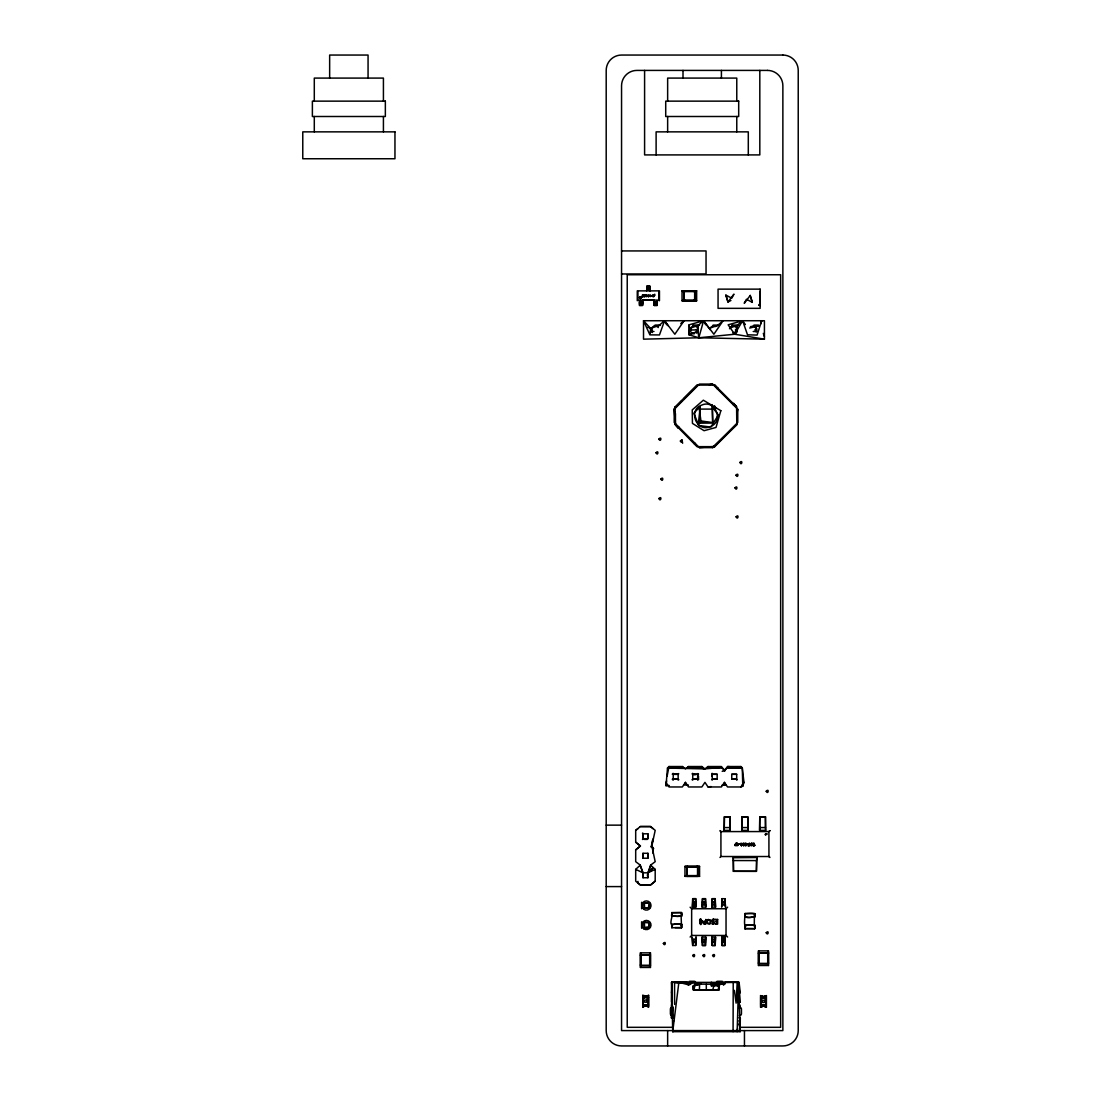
<?xml version="1.0" encoding="UTF-8"?>
<svg xmlns="http://www.w3.org/2000/svg" width="1101" height="1101" viewBox="0 0 1101 1101"><rect width="100%" height="100%" fill="white"/><g stroke="black" fill="none" stroke-linecap="round" stroke-linejoin="round"><path stroke-width="1.5" d="M659.458 300.738L659.458 290.87L637.273 290.87L637.273 300.738M642.571 304.069L642.571 305.431L639.543 305.431L639.53 300.862L642.681 300.862L642.571 304.069L639.543 304.082L639.543 305.431L642.571 305.376L642.681 300.862L639.543 300.848L639.543 304.082M658.825 291.517L658.811 300.091L637.933 300.091L637.919 291.517M671.555 1001.882L671.651 982.285L686.79 982.436L688.359 984.776L694.442 982.285L701.254 984.005L693.19 985.973L693.41 989.992L718.169 989.95L720.453 982.271L722.118 982.436L723.687 984.776L725.573 982.188L738.633 982.285L740.299 1001.951L738.234 1002.323L738.633 982.285L725.325 982.326L724.816 984.046L722.559 984.129L720.453 982.271L712.251 983.881L711.246 982.436L716.93 984.06L718.664 985.849L718.664 989.799L693.231 989.827L693.272 985.822L699.603 984.129L712.65 984.198M690.134 937.034L691.648 935.451L691.648 908.752L690.121 907.224M692.694 901.554L692.694 898.677L695.694 898.677L695.708 907.1L692.391 907.114L692.694 901.554L695.694 901.54L695.708 907.1M720.921 856.523L720.921 831.599L719.999 830.622L720.894 831.599L768.911 831.572L769.916 830.677L768.911 831.572L768.938 856.523L769.86 857.5L768.952 856.523L720.921 856.523L719.985 857.459M724.224 830.374L724.389 816.749L730.087 816.846L730.252 830.388L724.224 830.374L724.389 816.846L730.087 816.846L730.252 830.388M741.909 830.374L742.074 816.749L747.772 816.846L747.937 830.388L741.909 830.374L742.074 816.846L747.772 816.846L747.937 830.388M756.442 860.583L756.428 871.359L733.472 871.304L733.252 857.734L756.938 857.528L756.442 860.583L733.404 860.555L733.252 857.734M759.607 830.374L759.773 816.749L765.47 816.846L765.635 830.388L759.607 830.374L759.773 816.846L765.47 816.846M642.819 295.082L642.502 296.83L642.544 295.082M642.915 1004.965L642.929 997.272L648.475 997.286L648.461 1004.979L642.915 1004.965L648.461 1004.979M646.851 287.581L646.851 286.177L649.879 286.191L649.975 290.802L649.879 286.191L646.851 286.246L646.714 290.802L646.851 287.581L649.893 287.54M657.201 304.041L657.201 305.431L654.173 305.431L654.077 300.821L654.173 305.431L657.201 305.376L657.338 300.807L657.201 304.041L654.159 304.069M672.752 1006.273L673.289 1018.26L671.555 1018.04L671.651 982.285L686.79 982.436L688.359 984.776L690.327 982.175L694.442 982.285L694.497 985.601M695.694 901.54L695.694 898.677L692.694 898.733L692.391 907.114L695.708 906.894L692.667 904.182L695.708 903.715M695.694 945.47L696.011 937.089L695.694 945.47L692.694 945.525L692.212 937.089L692.694 945.47M702.452 901.554L702.466 898.677L705.493 898.691L705.796 907.114L702.149 907.114L702.452 901.554L705.466 901.76L705.796 907.114M705.466 942.649L705.466 945.525L702.424 945.511L702.121 937.089L705.769 937.089L705.466 942.649L702.466 942.456L702.121 937.089M712.223 901.554L712.223 898.677L715.251 898.691L715.554 907.114L711.907 907.114L712.223 901.554L715.223 901.76L715.554 907.114M715.223 942.649L715.223 945.525L712.196 945.511L711.879 937.089L715.54 937.089L715.223 942.649L712.223 942.456L711.879 937.089M721.981 898.733L721.678 907.114L721.981 898.677L724.995 898.733L725.463 907.114L724.995 898.733M724.995 942.649L724.981 945.525L721.953 945.511L721.967 937.116L725.298 937.089L724.995 942.649L721.981 942.456L721.967 937.116M733.073 1031.665L733.225 982.285L724.554 982.367L724.375 984.198L720.99 984.198M760.695 1005.227L760.708 997.547L766.268 997.561L766.255 1005.241L760.695 1005.227L766.255 1005.241M675.463 413.549L675.408 424.766L678.216 428.289L679.138 427.367L675.408 424.766L674.211 409.283L675.023 406.943L697.181 385.089L714.755 385.089L736.597 406.93L736.803 424.669L714.783 446.648L712.567 447.639L699.41 447.639L674.211 422.44L674.211 409.283L681.519 401.012M683.969 300.793L683.969 290.815L683.969 300.793L694.717 300.793L694.717 290.815L683.996 290.843M686.886 876.368L686.928 866.404L697.649 866.377L697.649 876.368L686.886 876.368L686.928 866.404M694.676 300.766L694.717 290.815M697.649 876.368L697.649 866.377M702.149 907.114L702.466 898.733L705.493 898.691L705.466 901.76M705.769 937.089L705.466 945.47L702.452 945.47L702.466 942.456M711.907 907.114L712.223 898.733L715.251 898.691L715.223 901.76M715.54 937.089L715.223 945.47L712.223 945.47L712.223 942.456M721.967 940.502L725.008 940.02L721.967 937.309L725.298 937.089L724.981 945.47L721.981 945.47L721.981 942.456M644.346 295.082C642.323 297.752 646.906 295.316 643.782 295.04C642.048 297.738 647.085 296.651 644.594 294.889M746.175 925.363C742.418 929.588 746.574 904.609 744.827 917.037M712.333 407.095L712.691 422.633L712.333 407.095L718.361 414.953L710.888 427.092L698.777 425.495L693.85 413.192L700.002 406.723L699.107 422.701L712.911 422.688M744.923 913.541L744.827 917.284M693.176 325.442L698.062 325.442L698.062 331.484L688.978 334.8L689.611 328.415L698.062 325.442L703.594 320.735L709.127 328.415L717.577 325.469L723.096 320.735L713.875 334.236L703.594 320.735L689.116 324.823L688.978 334.8L698.818 337.773L764.424 339.163L764.424 320.735L643.521 320.735L643.521 339.163L698.818 337.773L734.697 334.236L764.424 339.163M738.991 1017.833L740.299 1018.081L740.161 1031.665L672.711 1031.665L671.651 982.285L672.16 989.097M699.107 422.701L700.952 420.899L712.691 422.633L699.107 422.701L700.002 406.723M650.168 296.609C649.907 292.797 651.049 297.986 649.948 295.921M652.755 296.609C652.48 292.797 653.622 297.986 652.535 295.921M681.657 916.06L681.56 912.578L671.789 912.619L671.665 916.06M671.665 924L671.761 927.73L681.533 927.703L681.12 915.729A17.189 17.189 0 0 1 672.202 915.729C668.362 930.304 673.633 921.675 681.56 924.702L681.574 927.73L681.657 924M760.13 305.651L760.13 291.435M754.818 924.978L754.736 928.707L754.818 925.239M739.225 1023.999L740.161 1031.665L738.633 982.285L737.147 1031.665L737.629 1028.595M699.396 989.964L699.617 984.198L694.965 983.152M669.243 785.508L666.022 785.715L667.481 768.071L704.874 768.897L708.026 766.53L721.389 766.53L724.458 771.14L727.527 766.53L740.904 766.53L742.28 767.796L743.973 782.357L742.79 786.183L740.904 786.967L727.527 786.967L724.458 782.357L721.389 786.967L708.026 786.967L704.957 782.357L701.874 786.967L688.51 786.967L685.441 782.357L685.359 784.504L683.625 785.082M642.764 1006.906L642.764 995.345L645.654 996.446L648.627 995.345L648.627 1006.906L645.736 1005.791L642.764 1006.906L645.736 1005.791M760.557 1007.181L760.557 995.607L763.447 996.722L766.406 995.607L766.406 1007.181L763.516 1006.066L760.557 1007.181L763.447 1006.066L766.406 1007.181M673.124 1031.665L673.275 1028.637M724.375 984.198L724.541 982.381L737.202 982.34L736.115 1003.135L734.367 990.336M741.482 845.774C742.335 843.71 739.776 841.329 741.303 845.761M649.452 908.201L648.682 907.444L649.452 902.834L644.071 902.834L644.071 908.201L649.452 908.201L649.452 902.834M649.452 927.716L648.682 926.946L649.452 922.335L644.071 922.335L644.071 927.716L649.452 927.716L649.452 922.335M644.98 296.1L644.512 296.609M701.874 920.959C699.617 918.138 700.594 922.955 701.585 921.441M735.207 845.293C735.509 842.678 735.151 847.88 736.06 843.049L737.574 843.683C740.423 845.1 735.413 846.022 737.243 843.049M739.239 1024.962L739.569 1021.618M648.324 296.596C649.7 292.205 647.429 299.004 648.792 296.059M713.847 923.161C707.558 919.596 717.838 917.573 712.375 920.89C714.7 921.234 715.306 924.62 712.347 924.097C710.544 924.014 715.953 922.225 713.228 923.588M743.863 845.733C744.923 842.568 741.606 841.976 743.698 845.761M745.928 845.733C746.987 842.568 743.67 841.976 745.776 845.761M754.598 845.596L753.703 843.421L754.846 845.238L753.332 845.706L754.502 845.1L753.304 843.421L754.35 843.338M738.152 991.409L739.088 982.422L740.299 992.882M672.092 987.446L671.555 992.951M666.022 785.715L666.587 780.857M667.151 775.999L668.995 766.53L682.372 766.53L685.441 768.856L688.51 766.53L701.874 766.53L704.874 768.897L721.939 767.356M672.711 1031.665L678.877 982.285L688.359 984.776M640.204 298.495C643.727 297.559 638.071 295.329 639.97 298.399M673.289 1018.26L671.555 1018.04L672.876 1007.828M741.083 845.196L741.95 845.389M650.595 865.138L647.897 872.818L647.897 877.731L642.984 877.731L642.984 872.818L640.3 865.138L635.69 861.684L635.69 849.848L640.397 846.008L635.69 842.169L635.69 830.347L640.342 826.548L650.595 826.507L655.191 830.347L651.833 846.008L655.191 861.684L650.595 865.138L655.191 869.363L655.191 881.185L650.595 885.025L640.328 884.887L637.988 882.919L637.988 881.378M651.998 844.825L652.893 839.058L651.186 846.848L653.664 848.706L651.833 846.008L651.186 846.848M694.965 984.198L694.07 989.964L719.228 989.964M743.409 845.472L743.904 844.04M745.487 845.472L745.969 844.04M654.668 295.371L653.994 296.086M737.106 412.572L737.766 409.283L712.567 384.084L699.41 384.084L674.211 409.283M696.713 984.198L696.74 982.381L715.113 982.395L715.155 984.198M650.127 333.741L650.595 328.415L643.521 320.735L649.893 334.869L659.471 334.938L664.564 320.735L674.858 334.236L684.079 320.735L680.762 323.57M700.319 922.5C700.993 925.721 702.149 920.243 700.222 923.078M756.938 857.528L756.428 871.276L733.431 871.276M724.458 771.14L726.619 767.892L742.28 767.796L742.79 786.183L742.157 785.082M743.932 843.572L742.955 844.412L743.973 843.352M745.996 843.572L745.033 844.412L746.051 843.352M701.42 921.551L701.887 920.78M642.984 838.714L642.984 833.801L647.897 833.801L647.897 838.714L642.984 838.714L642.984 833.801M647.897 833.801L647.897 838.714M642.984 858.23L642.984 853.303L647.897 853.303L647.897 858.23L642.984 858.23L642.984 853.303M647.897 853.303L647.897 858.23M650.595 865.909L647.388 875.006L647.897 877.731M760.887 323.845L761.658 320.735L757.089 335.076L747.51 334.8L742.611 320.735L728.133 324.823L734.697 334.236L737.078 331.484L737.078 325.469L742.611 320.735L745.377 324.575M655.191 881.185L650.54 884.943L640.3 885.025L635.69 881.185L635.69 869.363L640.3 865.138M681.657 924.386L681.12 924.592A17.189 17.189 0 0 0 672.202 924.592L671.665 924.386M712.76 989.964L714.232 984.198M645.764 908.201L647.705 908.132L646.906 908.201M647.663 927.716L645.97 927.716M642.323 295.206L643.19 296.375L642.255 296.816L643.067 296.678M754.474 845.251L753.758 845.472M641.277 298.054L640.094 296.637L639.392 297.669L640.452 298.536L639.392 297.669M690.327 982.175L689.474 984.046L687.382 984.17M651.462 870.519L652.893 867.629L647.897 872.818L642.984 872.818L635.69 869.363M643.824 295.357L644.691 296.554M643.934 295.219L643.755 296.252M742.611 320.735L734.697 334.236L737.078 328.415L735.399 329.901L737.078 331.484L732.853 332.997M744.827 925.239L744.923 928.707L745.363 925.556A17.189 17.189 0 0 1 754.281 925.556L754.378 916.679A17.189 17.189 0 0 1 745.363 916.706C750.359 920.684 765.016 911.325 745.06 913.72M737.574 845.251L738.427 843.972L737.574 845.251L737.574 843.972L738.427 843.972L737.973 844.591M688.51 766.53L687.602 767.892L702.782 767.892M685.441 782.357L682.372 786.967L668.995 786.967L665.926 782.357M708.026 766.53L707.117 767.892L722.297 767.892L724.733 769.916L722.215 771.374M740.904 786.967L743.973 782.357M640.452 955.544L641.222 955.544L640.452 952.847L641.222 954.003L641.222 966.293L640.452 967.449L650.443 967.449L650.443 952.847L640.452 952.847L640.452 967.449L641.222 964.765L640.452 964.765M650.443 967.449L649.673 966.293L649.673 954.003L650.443 952.847M758.493 953.59L759.25 953.59L758.493 950.892L759.25 952.048L759.25 964.352L758.493 965.494L768.47 965.494L768.47 950.892L758.493 950.892L758.493 965.494L759.25 962.811L758.493 962.811M768.47 965.494L767.714 964.352L767.714 952.048L768.47 950.892M702.121 921.578C697.58 912.757 700.594 931.212 701.598 921.936L702.053 922.377M725.325 982.326L723.687 984.776L722.559 984.129M750.208 295.481L744.235 303.339L746.423 299.293L752.3 302.335L750.208 295.481L752.3 302.335M744.923 928.707L744.827 924.978M640.479 965.494L650.443 965.522L650.443 954.773L640.452 954.773L640.479 965.494L650.443 965.522M768.443 952.86L768.47 963.581L758.493 963.581L758.493 952.819L768.47 952.819L758.493 952.819M648.145 296.389L648.475 295.096M683.927 398.562L697.181 385.089M667.481 768.071L668.995 766.53M718.182 388.323L717.494 389.011L714.755 385.089M675.023 406.943L675.408 424.766L693.795 443.4L694.483 442.712L697.194 446.662L714.783 446.648M737.766 409.283L737.766 422.44L712.567 447.639L736.803 424.669M691.648 908.752L726.041 908.738L727.61 907.196M642.929 997.272L648.475 997.286M760.708 997.547L766.268 997.561M741.262 843.38L741.262 844.233M689.611 331.484L691.29 329.997L696.369 329.901L698.062 328.415M704.117 921.785C705.48 920.863 701.984 923.12 705.204 923.56L705.824 919.445L705.824 924.056C702.699 925.514 701.943 920.505 705.204 921.193M647.76 327.19L650.595 328.415L659.045 325.469L664.564 320.735L668.252 325.855M672.092 1010.938L671.555 1007.938L672.56 1007.112M635.69 849.848L640.465 846.008L635.69 842.169M644.071 908.201L648.682 907.444M644.071 927.716L648.682 926.946M635.69 830.347L637.988 828.613M744.95 913.582L754.736 913.555M654.421 295.852C655.756 290.458 652.37 300.752 653.994 295.096M645.654 996.446L648.627 995.345M693.947 300.793L693.947 300.036L696.644 300.793L695.488 300.036L683.198 300.036L682.042 300.793L682.042 290.815L696.644 290.815L696.644 300.793L682.042 300.793L684.726 300.036L684.726 300.793M682.042 290.815L683.198 291.586L695.488 291.586L696.644 290.815M687.657 866.377L687.657 867.148L684.973 866.377L686.116 867.148L698.419 867.148L699.562 866.377L699.562 876.368L684.973 876.368L684.973 866.377L699.562 866.377L696.878 867.148L696.878 866.377M684.973 876.368L686.116 875.598L698.419 875.598L699.562 876.368M647.705 908.132L645.97 908.201L647.25 908.201M712.911 923.615L713.641 923.409M649.673 295.219L650.388 295.192M652.26 295.219L652.962 295.192M671.899 912.743L681.56 912.578L681.657 916.307M711.246 982.436L711.315 985.78L720.453 982.271L718.664 985.849L718.664 989.799M730.926 300.504L727.967 301.991L725.889 295.123L731.766 298.178L733.954 294.132L727.967 301.991L725.889 295.123M647.897 872.818L655.191 869.363M700.016 919.665L700.965 919.39M710.985 426.307C724.114 420.885 715.127 399.209 701.901 405.017C688.001 409.476 695.846 432.019 709.526 426.927M730.046 327.919L737.078 325.469L732.206 325.469M738.854 1020.93L740.299 1020.448M689.611 334.181L698.062 331.484L698.818 337.773L703.594 320.735L705.658 324.767M744.978 925.666C747.207 925.377 756.621 922.844 754.694 928.68L744.95 928.68M753.483 916.899L754.749 916.569L754.694 913.582M671.555 1007.938L672.394 1007.718M749.685 328.043L758.961 325.786M726.619 767.892L742.28 767.796L727.527 766.53M709.278 384.744L712.567 384.084M697.649 774.292L692.735 774.292L692.735 779.205L697.649 779.205L697.649 774.292L692.735 774.292L695.199 774.801M673.22 779.205L678.147 779.205L678.147 774.292L673.22 774.292L673.22 779.205L678.147 779.205L675.684 778.696M717.164 774.292L712.251 774.292L712.251 779.205L717.164 779.205L717.164 774.292L712.251 774.292L711.741 776.081M736.679 774.292L731.752 774.292L731.752 779.205L736.679 779.205L736.679 774.292L731.752 774.292M712.251 779.205L717.164 779.205M731.752 779.205L736.679 779.205M766.406 995.607L763.516 996.722L760.557 995.607M708.026 786.967L711.136 786.568M722.036 785.206L726.275 785.082M722.641 785.082L725.146 784.82L724.458 782.357M754.323 845.733L753.332 845.706M699.41 447.639L714.783 446.442M712.595 923.588L713.448 923.533M646.851 289.632L649.893 289.48M639.53 302.128L642.571 301.991M654.159 302.128L657.201 301.991M687.341 984.198L687.299 982.367L674.431 982.326L687.313 982.381L687.341 984.198L690.465 984.198M692.694 905.091L695.708 904.953M721.981 939.249L724.981 939.125M712.842 919.431L714.494 919.638L713.324 919.39M753.813 325.428L758.837 325.414L753.731 325.401M702.438 904.182L705.493 904.169M712.196 904.182L715.251 904.169M721.953 904.182L725.008 904.169M721.981 905.091L724.981 905.077M692.694 939.139L695.708 939.125M692.667 940.034L695.722 940.02M702.438 940.034L705.48 940.02M712.196 940.034L715.251 940.02M646.837 289.178L649.907 289.178M654.145 302.445L657.214 302.431M724.375 827.58L730.101 827.567M742.06 827.58L747.785 827.567M759.759 827.58L765.484 827.567L765.635 830.388M721.981 901.554L724.995 901.54M702.452 905.091L705.466 905.077M712.223 905.091L715.223 905.077M702.466 939.125L705.466 939.125M712.223 939.125L715.223 939.125M692.694 942.662L695.708 942.649M621.556 250.932L706.044 250.932L706.044 273.97L621.556 273.97M642.736 300.091L653.994 300.091M758.74 305.266L759.841 305.266L759.841 302.954M758.74 305.018L759.635 305.018M655.384 325.346L660.476 325.346M692.694 325.373L699.479 325.373M713.035 325.387L718.127 325.387M731.683 325.387L738.468 325.401M653.966 331.484L650.595 331.484L652.274 329.997L650.595 328.415M753.208 331.484L756.593 331.484L756.593 328.415L754.901 329.901L756.593 331.484M668.087 767.892L683.281 767.892L682.372 766.53M606.197 825.144L621.556 825.144M644.305 839.402L647.374 839.402M736.06 844.068L734.945 844.384L735.028 845.582L736.418 845.747L736.418 843.049M606.197 886.594L621.556 886.594M754.529 913.665L754.818 917.284M717.026 921.537L715.389 921.537L717.026 922.032M691.648 935.451L726.041 935.465L727.596 937.006M758.493 952.048L759.25 952.048M767.714 952.048L768.47 952.048M767.714 953.59L768.47 953.59M640.452 954.003L641.222 954.003M649.673 954.003L650.443 954.003M767.714 962.811L768.47 962.811M758.493 964.352L759.25 964.352M767.714 964.352L768.47 964.352M640.452 966.293L641.222 966.293M649.673 966.293L650.443 966.293M642.846 996.845L648.544 996.845M760.626 997.107L766.337 997.107M642.846 1005.406L648.544 1005.406M760.626 1005.681L766.337 1005.681M673.248 1027.316L627.226 1027.316L627.226 274.741L780.65 274.741L780.65 1027.316L739.734 1027.316M646.837 287.994L649.893 288.008M639.53 303.615L642.585 303.615M712.691 325.456L717.577 325.469M712.815 409.104L699.286 409.09L700.952 420.899M639.53 302.665L642.585 302.665M640.452 954.773L650.402 954.801M758.52 963.54L768.47 963.581M733.28 982.326L737.202 982.34M677.955 982.34L687.299 982.367M654.159 303.615L657.214 303.628M654.379 325.428L659.045 325.469M675.051 927.592L681.409 927.634M745.033 928.542L754.57 928.611M738.386 843.985L737.574 843.972L737.587 845.747M712.196 902.476L715.237 902.503M721.967 902.476L724.995 902.503M702.438 902.476L705.48 902.503M712.196 941.713L715.251 941.74M721.967 941.713L725.008 941.74M692.68 941.713L695.722 941.74M702.438 941.713L705.48 941.74M711.315 985.78L718.664 985.849L715.457 984.872M692.68 902.462L695.777 902.49M644.071 902.834L649.053 903.343M644.071 922.335L649.053 922.844M738.069 1001.869L740.299 1001.951M713.806 983.936L716.93 984.06M700.621 919.404L701.378 919.445M646.948 927.716L646.012 927.648M672.835 1020.944L673.674 1021.067M688.414 785.054L685.359 784.504L687.258 785.082M677.638 982.835L674.569 982.285L674.583 1004.415M719.751 982.436L717.453 981.968L717.453 984.198M689.79 981.968L692.102 982.436M739.17 1007.787L740.299 1008.021M642.764 995.345L645.736 996.446M648.627 1006.906L645.654 1005.791M763.736 1004.773L762.704 1004.566M671.555 1014.916L672.56 1015.301M754.185 844.673L753.304 843.421L753.387 844.178M766.874 833.65C762.415 835.687 770.383 833.746 765.112 834.297L765.512 835.012M753.538 844.316L754.502 845.1M698.805 422L700.319 423.169M652.893 828.613L650.54 826.59L640.342 826.548M696.369 329.901L698.062 331.484M691.29 329.997L689.611 328.415L689.116 324.823M693.795 443.4L697.194 446.662M714.989 385.405L718.045 388.474M733.376 403.806L736.445 406.861M675.532 424.862L678.601 427.917M693.933 443.249L696.988 446.318M738.234 1002.323L740.299 1006.204M740.904 766.53L741.813 767.892M701.874 766.53L703.622 769.145M714.466 405.76L715.884 408.292M664.564 320.735L666.642 324.767M640.3 865.909L642.984 872.818L642.984 877.731M763.31 333.41L764.424 336.603M682.62 443.249L682.014 439.85M722.118 982.436L722.284 983.73M759.635 302.954L759.841 305.266M671.651 982.285L672.202 994.272M681.354 912.688C683.349 918.275 674.803 916.073 671.761 915.605L671.761 912.564L671.665 916.307M644.415 903.247L644.58 907.802M644.415 922.762L644.58 927.317M738.633 982.285L739.294 1004.814M733.404 860.555L733.472 871.304M765.429 816.832L765.484 827.567M765.993 997.809L766.007 1004.979M760.956 997.809L760.97 1004.979M648.214 997.534L648.214 1004.704M643.177 997.534L643.177 1004.718M764.548 997.107L764.548 998.538M759.814 70.409L759.814 154.911L644.594 154.911L644.594 70.409M749.327 845.458L749.327 843.049L748.955 845.458M748.295 154.911L748.295 131.859L656.113 131.859L656.113 154.911M744.455 1030.591L744.455 1045.95M736.775 101.141L736.775 78.088L667.646 78.088L667.646 101.141M736.775 116.5L736.775 131.859M726.041 908.738L726.041 935.465M721.416 70.409L721.416 78.088M706.305 984.198L706.305 989.964M698.488 776.081L698.488 779.15M698.419 866.377L698.419 867.148M698.419 875.598L698.419 876.368M696.878 875.598L696.878 876.368M695.488 290.815L695.488 291.586M695.488 300.036L695.488 300.793M693.947 290.815L693.947 291.586M687.657 875.598L687.657 876.368M686.116 866.377L686.116 867.148M686.116 875.598L686.116 876.368M684.726 290.815L684.726 291.586M683.005 70.409L683.005 78.088M683.198 290.815L683.198 291.586M683.198 300.036L683.198 300.793M671.555 1004.786L671.555 1018.04M667.646 116.5L667.646 131.859M667.646 1030.591L667.646 1045.95M652.893 848.128L652.893 853.137M646.769 996.845L646.769 998.263M646.246 295.096L646.246 296.816L645.984 295.096M641.622 902.269L641.622 908.765M641.622 921.785L641.622 928.281M383.423 101.141L383.423 78.088L314.294 78.088L314.294 101.141M383.423 116.5L383.423 131.859M368.064 78.088L368.064 55.05L329.653 55.05L329.653 78.088M314.294 116.5L314.294 131.859M712.044 405.925A4.225 4.225 0 0 1 712.113 404.604M695.791 983.716A1.734 1.734 0 0 0 694.208 981.28L689.983 981.28A1.734 1.734 0 0 0 688.263 982.918A1.734 1.734 0 0 0 689.804 984.734M722.875 984.404A1.734 1.734 0 0 0 721.871 981.28L717.646 981.28A1.734 1.734 0 0 0 716.063 983.716M739.349 1015.645A1.927 1.927 0 0 0 741.455 1013.732L741.455 1009.122A1.927 1.927 0 0 0 739.335 1007.222M756.58 330.768A3.922 3.922 0 0 1 756.139 331.91M750.455 326.777A3.922 3.922 0 0 1 751.157 326.378M752.341 326.061A3.922 3.922 0 0 1 756.621 329.378M737.078 330.768A3.922 3.922 0 0 1 733.651 333.851M729.509 328.745A3.922 3.922 0 0 1 737.12 329.378M709.828 329.543A3.922 3.922 0 0 1 715.636 326.529M698.048 330.768A3.922 3.922 0 0 1 696.52 333.121M694.222 333.864A3.922 3.922 0 0 1 690.299 330.149A3.922 3.922 0 0 1 693.836 326.047A3.922 3.922 0 0 1 698.089 329.378M652.287 332.571A3.922 3.922 0 0 1 652.687 326.942A3.922 3.922 0 0 1 658.302 327.561M642.764 839.526A4.225 4.225 0 0 1 642.461 839.237M642.461 833.264A4.225 4.225 0 0 1 642.764 832.989M737.037 779.893A4.225 4.225 0 0 1 736.693 780.169M712.223 780.169A4.225 4.225 0 0 1 711.879 779.893M711.879 773.604A4.225 4.225 0 0 1 712.223 773.329M698.612 779.233A4.225 4.225 0 0 1 697.676 780.169M692.708 780.169A4.225 4.225 0 0 1 692.061 779.577M692.061 773.92A4.225 4.225 0 0 1 692.708 773.329M697.951 773.549A4.225 4.225 0 0 1 698.543 774.168M678.822 779.577A4.225 4.225 0 0 1 678.161 780.169M673.206 780.169A4.225 4.225 0 0 1 672.271 779.233M672.271 774.264A4.225 4.225 0 0 1 673.206 773.329M678.45 773.549A4.225 4.225 0 0 1 678.753 773.852M672.133 1007.209A1.927 1.927 0 0 0 670.399 1009.122L670.399 1013.732A1.927 1.927 0 0 0 672.133 1015.645M644.635 995.593L644.622 998.263L644.635 995.593M762.429 995.868L762.415 998.538L762.429 995.868M663.352 943.447C665.334 947.658 666.49 939.745 663.352 943.447M692.68 955.489C694.745 959.659 695.681 951.856 692.68 955.489M702.81 955.489C704.709 959.645 706.002 952.007 702.823 955.379M712.581 955.489C714.439 959.645 715.856 951.993 712.595 955.379M766.213 791.261C768.154 795.459 769.42 787.587 766.213 791.261M766.213 932.726C768.209 936.896 769.31 929.079 766.213 932.726M655.99 452.745C658.04 456.915 658.976 449.153 655.99 452.745M658.907 439.093C660.724 443.263 662.238 435.611 658.935 438.969M658.907 498.602C660.683 502.772 662.293 495.12 658.935 498.478M660.861 479.086C662.871 483.284 663.903 475.453 660.861 479.086M680.377 441.047C682.345 445.231 683.473 437.414 680.377 441.047M735 487.867C737.064 492.064 737.987 484.22 735 487.867M735.977 475.178C737.918 479.403 739.17 471.517 735.977 475.178M736.087 516.809C738.083 521.007 739.17 513.162 736.087 516.809M739.886 462.503C741.744 466.659 743.106 459.062 739.9 462.379M710.503 921.757C710.517 925.184 705.631 922.996 707.723 920.436A1.376 1.376 0 0 1 708.521 919.941L709.87 920.216L710.503 921.757M752.533 844.398C750.524 848.059 750.579 840.737 752.533 844.398M706.773 921.22L707.475 923.629L709.388 924.069A1.996 1.996 0 0 0 710.654 923.299L710.64 920.175L708.328 919.459A1.982 1.982 0 0 0 707.172 920.23L706.773 921.22M750.373 844.04C751.873 849.38 754.24 840.283 750.373 844.04M720.838 410.687L716.022 427.449L704.048 430.697L692.433 423.39L692.24 409.902L703.333 400.2L720.838 410.687M671.858 927.565L671.83 924.62L671.858 927.565M733.761 403.434L732.839 404.356L736.597 406.93L733.761 403.434M678.147 774.292L673.22 774.292L678.147 774.292M695.199 778.696L692.735 779.205L697.649 779.205L695.199 778.696M782.866 55.05L621.556 55.05A15.359 15.359 0 0 0 606.197 70.409L606.197 1030.591A15.359 15.359 0 0 0 621.556 1045.95L782.866 1045.95A15.359 15.359 0 0 0 798.225 1030.591L798.225 70.409A15.359 15.359 0 0 0 782.866 55.05M767.493 70.409L636.915 70.409A15.359 15.359 0 0 0 621.556 85.782L621.556 1030.591L782.866 1030.591L782.866 85.782A15.359 15.359 0 0 0 767.493 70.409M385.35 101.141L312.381 101.141L312.381 116.5L385.35 116.5L385.35 101.141M738.688 101.141L665.72 101.141L665.72 116.5L738.688 116.5L738.688 101.141M394.956 131.859L302.775 131.859L302.775 158.75L394.956 158.75L394.956 131.859M760.13 289.136L718.058 289.136L718.058 308.335L760.13 308.335L760.13 289.136M646.81 294.889L645.447 295.096L646.81 294.889M647.746 295.963L647.016 296.155L647.746 295.963M651.806 295.963L651.076 296.155L651.806 295.963M740.133 843.972L739.115 844.233L740.133 843.972M747.882 843.972L746.863 844.233L747.882 843.972M750.07 845.458L748.171 845.747L750.07 845.458M717.646 919.445L715.168 919.445L717.026 919.954L717.026 923.56L715.278 924.056L717.646 924.056L717.646 919.445M646.769 1000.052L644.622 1000.052L644.622 1002.199L646.769 1002.199L646.769 1000.052M764.548 1000.327L762.415 1000.327L762.415 1002.46L764.548 1002.46L764.548 1000.327M643.741 909.261A4.61 4.61 0 0 0 650.994 905.972A4.61 4.61 0 0 0 644.512 901.32A4.61 4.61 0 0 0 643.741 909.261M643.713 928.749A4.61 4.61 0 0 0 650.994 925.514A4.61 4.61 0 0 0 644.539 920.821A4.61 4.61 0 0 0 643.713 928.749"/></g></svg>
